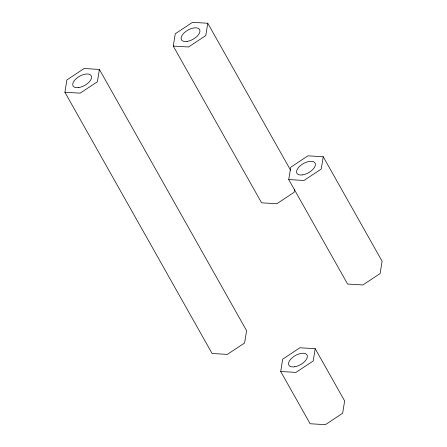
<?xml version="1.0" encoding="UTF-8"?>
<svg xmlns="http://www.w3.org/2000/svg" width="447" height="447" viewBox="0 0 447 447"><rect width="100%" height="100%" fill="white"/><g stroke="black" fill="none" stroke-linecap="round" stroke-linejoin="round"><path stroke-width="0.67" d="M64.899 92.255L66.882 79.94L84.125 68.525L99.39 69.419L246.593 330.663L244.61 342.978L227.367 354.393L212.101 353.499L64.899 92.255L80.164 93.149L97.407 81.734L99.39 69.419M294.545 189.567L294.104 192.305L276.861 203.726L261.596 202.826L173.274 46.08L175.258 33.771L192.501 22.35L207.766 23.244L290.611 170.273M207.766 23.244L205.782 35.559L188.539 46.98L173.274 46.08M288.728 179.565L290.712 167.251L307.955 155.835L323.22 156.729L382.101 261.227L380.118 273.542L362.875 284.962L347.61 284.063L288.728 179.565L303.994 180.465L321.237 169.044L323.22 156.729M280.705 371.507L282.688 359.192L299.931 347.772L315.196 348.671L344.637 400.92L342.653 413.229L325.405 424.65L310.145 423.756L280.705 371.507L295.964 372.401L313.213 360.98L315.196 348.671M187.131 41.398A10.421 5.258 -29.4 0 0 199.843 30.139A10.421 5.258 -29.4 0 0 184.583 32.458A10.421 5.258 -29.4 0 0 187.131 41.398M78.756 87.567A10.421 5.258 -29.4 0 0 91.467 76.308A10.421 5.258 -29.4 0 0 76.208 78.633A10.421 5.258 -29.4 0 0 78.756 87.567M302.585 174.883A10.421 5.258 -29.4 0 0 315.297 163.619A10.421 5.258 -29.4 0 0 300.038 165.943A10.421 5.258 -29.4 0 0 302.585 174.883M294.562 366.819A10.421 5.258 -29.4 0 0 307.273 355.561A10.421 5.258 -29.4 0 0 292.014 357.879A10.421 5.258 -29.4 0 0 294.562 366.819"/></g></svg>
